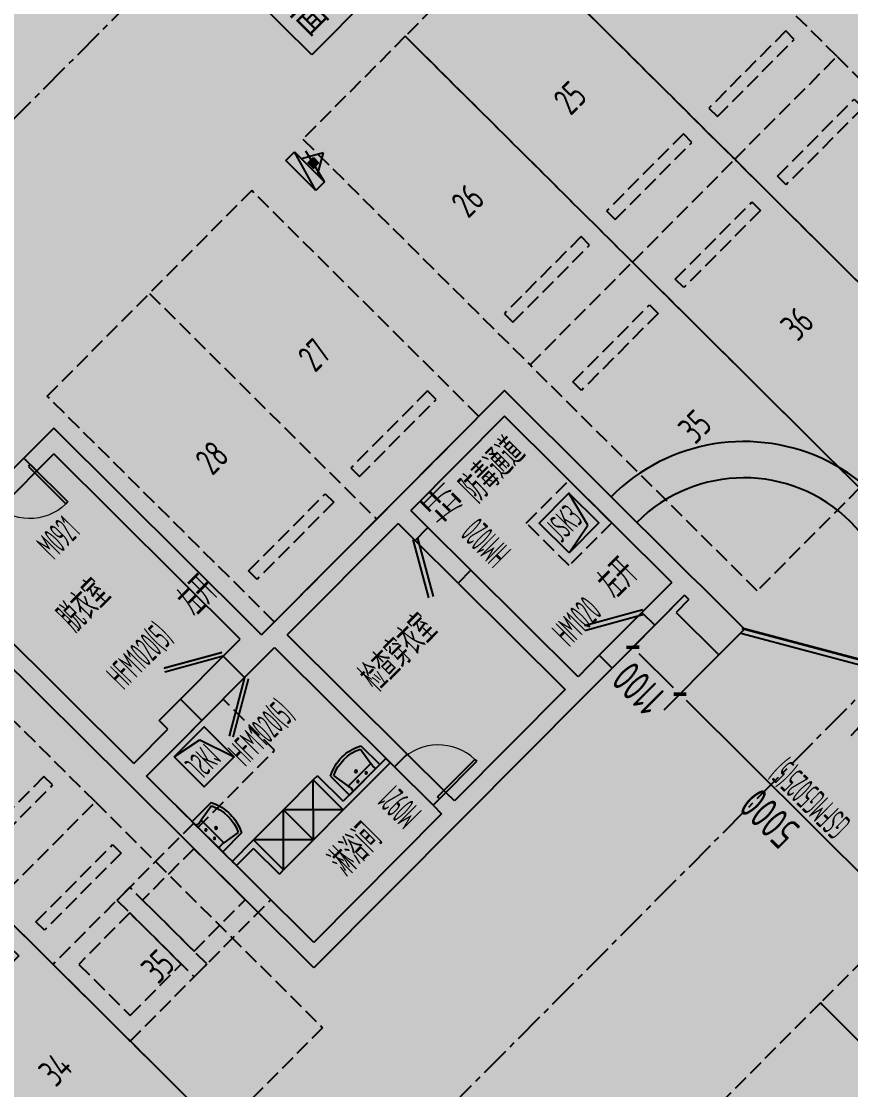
# Model space of a CAD drawing. Extents: x 517381295 to 519272522, y 3499086963 to 3500603577.
# Drawn here: x 518866661 to 518880380, y 3499843363 to 3499861043 of the extents above; entities that cross this region are included whole.
import ezdxf
from ezdxf.enums import TextEntityAlignment as Align

# ---------------------------------------------------------------- set-up
doc = ezdxf.new("R2010")
doc.units = 0
doc.header["$LTSCALE"] = 1000
doc.header["$MEASUREMENT"] = 0
doc.header["$PDMODE"] = 1
for name, pattern in [('CENTERX2', [4, 2.5, -0.5, 0.5, -0.5]), ('DASH', [0.35, 0.25, -0.1]), ('DASHED', [0.75, 0.5, -0.25]), ('HIDDEN', [0.375, 0.25, -0.125])]:
    doc.linetypes.add(name, pattern=pattern)
doc.layers.get('0').update_dxf_attribs({"linetype": 'CONTINUOUS'})
doc.layers.get('DEFPOINTS').update_dxf_attribs({"color": 8, "linetype": 'CONTINUOUS'})
for name, color, linetype in [('0-TEXT', 7, 'CONTINUOUS'), ('00-灭火器', 1, 'CONTINUOUS'), ('A-地下车道中线', 1, 'CONTINUOUS'), ('AE-ABOV', 154, 'HIDDEN'), ('AE-EQPM', 70, 'CONTINUOUS'), ('AE-WALL', 255, 'CONTINUOUS'), ('C-XREF-EXT', 7, 'CONTINUOUS'), ('EQUIP_消火栓', 1, 'CONTINUOUS'), ('HS-A-填充图案', 8, 'CONTINUOUS'), ('HS-A-墙-砖', 140, 'CONTINUOUS'), ('HS-A-墙-砼', 41, 'CONTINUOUS'), ('HS-A-指标', 7, 'DASHED'), ('HS-A-标注-细部', 3, 'CONTINUOUS'), ('HS-A-设备', 6, 'CONTINUOUS'), ('HS-A-说明文字', 7, 'CONTINUOUS'), ('HS-A-门窗洞', 4, 'CONTINUOUS'), ('HS-A-门窗编号', 10, 'CONTINUOUS'), ('PUB_HATCH', 8, 'CONTINUOUS'), ('W-PS_排水阀件及标注', 30, 'CONTINUOUS'), ('天华车位编号', 7, 'CONTINUOUS')]:
    doc.layers.add(name, color=color, linetype=linetype)
doc.styles.add('_TCH_DIM', font='Tssdeng.shx', dxfattribs={"bigfont": 'Tssdchn.shx'})
doc.styles.add('_TCH_DIM_T3', font='Tssdeng.shx', dxfattribs={"width": 0.705882, "bigfont": 'Tssdchn.shx'})
doc.styles.add('_TCH_WINDOW', font='Tssdeng.shx', dxfattribs={"width": 0.7, "height": 3.5, "bigfont": 'Tssdchn.shx'})
doc.styles.add('TH-STYLE3', font='tssdeng.shx', dxfattribs={"width": 0.7, "bigfont": 'tssdchn.shx'})
doc.styles.add('黑体', font='simhei_0.ttf', dxfattribs={"width": 0.9})
doc.dimstyles.new('_TCH_ARCH&&150', dxfattribs={"dimtxt": 525, "dimasz": 150, "dimexe": 375, "dimexo": 0, "dimgap": 150, "dimtad": 1, "dimdec": 0, "dimzin": 0, "dimdsep": 46, "dimtxsty": '_TCH_DIM_T3', "dimblk": 'ASDWQEQWEWQ _ArchTick', "dimcen": 0.09, "dimclrt": 7, "dimazin": 2, "dimtfac": 1, "dimtdec": 0, "dimtix": 1, "dimtmove": 2, "dimatfit": 3, "dimfxl": 0, "dimtolj": 1, "dimtzin": 0, "dimarcsym": 0})

# ---------------------------------------------------------------- blocks, each defined once
blk = doc.blocks.new('efafefsf')
at = {"layer": 'A-地下车道中线', "color": 253, "linetype": 'CENTERX2', "ltscale": 0.2}
for p, q in [((-2310945, -1375738), (-2219398, -1375739)), ((-2310945, -1392388), (-2268306, -1392388))]:
    blk.add_line(p, q, dxfattribs=at)
blk = doc.blocks.new('vcbxcvbxcvbcxvbcvx')
at = {"layer": 'AE-ABOV'}
h = blk.add_hatch(dxfattribs=at)
h.set_pattern_fill('ANGLE', color=8, scale=500, angle=-45.1573)
h.set_pattern_definition([(360, (-1228937.9, 2875940.7), (5e-09, 1746.25), [1270, -476.25]), (90, (-1228937.9, 2875940.7), (-1746.25, 5e-09), [1270, -476.25])])
edge = h.paths.add_edge_path()
edge.add_line((-1112685, 2875590), (-1192088, 2875590))
edge.add_line((-1192088, 2875590), (-1192088, 2877397))
edge.add_line((-1192088, 2877397), (-1192088, 2880197))
edge.add_line((-1192088, 2880197), (-1192088, 2888991))
edge.add_line((-1192088, 2888991), (-1189688, 2888991))
edge.add_line((-1189688, 2888991), (-1189688, 2890991))
edge.add_line((-1189688, 2890991), (-1192088, 2890991))
edge.add_line((-1192088, 2890991), (-1192088, 2902991))
edge.add_line((-1192088, 2902991), (-1208288, 2902991))
edge.add_line((-1208288, 2902991), (-1208288, 2904647))
edge.add_line((-1208288, 2904647), (-1208288, 2904647))
edge.add_line((-1208288, 2904647), (-1208288, 2909841))
edge.add_line((-1208288, 2909841), (-1192088, 2909841))
edge.add_line((-1192088, 2909841), (-1192088, 2911691))
edge.add_line((-1192088, 2911691), (-1183188, 2911691))
edge.add_line((-1183188, 2911691), (-1183188, 2909841))
edge.add_line((-1183188, 2909841), (-1159788, 2909841))
edge.add_line((-1159788, 2909841), (-1159786, 2910741))
edge.add_line((-1159786, 2910741), (-1153687, 2910741))
edge.add_line((-1153687, 2910741), (-1153688, 2909841))
edge.add_line((-1153688, 2909841), (-1137138, 2909841))
edge.add_line((-1137138, 2909841), (-1137138, 2927341))
edge.add_line((-1137138, 2927341), (-1117538, 2927341))
edge.add_line((-1117538, 2927341), (-1117538, 2904441))
edge.add_line((-1117538, 2904441), (-1106438, 2904441))
edge.add_line((-1106438, 2904441), (-1106438, 2897441))
edge.add_line((-1106438, 2897441), (-1106138, 2897441))
edge.add_line((-1106138, 2897441), (-1106138, 2888897))
edge.add_arc((-1111038, 2888941), 4900, -90, -0.5138, ccw=False)
edge.add_line((-1111038, 2884041), (-1112685, 2884041))
edge.add_line((-1112685, 2884041), (-1112685, 2875592))
edge.add_line((-1112685, 2875592), (-1112685, 2875590))
blk = doc.blocks.new('cw')
at = {"layer": 'AE-EQPM', "linetype": 'DASH'}
for points in [[(-1200, 5300), (1200, 5300), (1200, 0), (-1200, 0)], [(-900, 900), (900, 900), (900, 700), (-900, 700)]]:
    blk.add_lwpolyline(points, close=True, dxfattribs=at)
blk = doc.blocks.new('gfhgfhggjj')
at = {"layer": 'AE-EQPM', "xscale": -1, "rotation": 359.9999999998357}
for p in [(164751, 279200), (173751, 279200), (177351, 279200), (179751, 279200), (182151, 279200), (170851, 263050), (173251, 263050)]:
    blk.add_blockref('cw', p, dxfattribs=at)
at = {"layer": 'AE-EQPM'}
blk.add_blockref('cw', (171351, 279200), dxfattribs=at)
for p, rotation in [((162351, 279200), 179.9999999957949), ((164751, 279200), 180.0000000009059), ((177351, 279200), 180.0000000009059), ((179751, 279200), 180.0000000009059), ((182151, 279200), 180.0000000009059)]:
    blk.add_blockref('cw', p, dxfattribs=dict(at, rotation=rotation))
at = {"layer": '天华车位编号', "color": 8, "style": 'TH-STYLE3', "width": 0.7}
for s, p in [('28', (171351, 281850)), ('27', (173751, 281850)), ('26', (177351, 281850)), ('25', (179751, 281850)), ('34', (162351, 276550)), ('35', (164751, 276550)), ('35', (177351, 276550)), ('36', (179751, 276550))]:
    blk.add_text(s, height=450, rotation=0.0001, dxfattribs=at).set_placement(p, align=Align.MIDDLE_CENTER)
blk = doc.blocks.new('_LV2')
for p, q in [((-355, 0), (355, 0)), ((-355, -443), (-355, 0)), ((355, -443), (355, 0)), ((-312, -409), (-265, -120)), ((-265, -120), (265, -120)), ((312, -409), (265, -120))]:
    blk.add_line(p, q)
for centre, radius in [((-98, -61), 15), ((100, -61), 15), ((-1, -202), 20)]:
    blk.add_circle(centre, radius)
for centre, radius, start, end in [((-450, -63), 193, 342.9589, 19.178), ((450, -63), 193, 160.822, 197.0411), ((0, 241), 771, 242.572, 297.428), ((0, 241), 721, 244.3142, 295.6858)]:
    blk.add_arc(centre, radius, start, end)
blk = doc.blocks.new('A$C1A172E67')
at = {"layer": 'AE-WALL', "linetype": 'DASH'}
for points in [[(0, 0), (1800, 0), (1800, 1800), (0, 1800)], [(300, 300), (1500, 300), (1500, 1500), (300, 1500)]]:
    blk.add_lwpolyline(points, close=True, dxfattribs=at)
blk = doc.blocks.new('集水井01')
at = {"layer": 'W-PS_排水阀件及标注'}
for p, q in [((148, 202), (350, 800)), ((-350, 100), (148, 202))]:
    blk.add_line(p, q, dxfattribs=at)
at = {"layer": 'W-PS_排水阀件及标注', "linetype": 'DASH'}
blk.add_lwpolyline([(-900, 1200), (900, 1200), (900, 0), (-900, 0)], close=True, dxfattribs=at)
at = {"layer": 'W-PS_排水阀件及标注'}
blk.add_lwpolyline([(-350, 100), (-350, 800), (350, 800), (350, 100)], close=True, dxfattribs=at)
at = {"layer": 'W-PS_排水阀件及标注', "style": '_TCH_DIM', "width": 0.45}
blk.add_text('JSK1', height=420, dxfattribs=at).set_placement((-314, 281))
blk = doc.blocks.new('集水井05')
at = {"layer": 'W-PS_排水阀件及标注'}
for p, q in [((192, 252), (350, 850)), ((-350, 150), (192, 252))]:
    blk.add_line(p, q, dxfattribs=at)
at = {"layer": 'W-PS_排水阀件及标注', "linetype": 'DASH'}
blk.add_lwpolyline([(-500, 1000), (500, 1000), (500, 0), (-500, 0)], close=True, dxfattribs=at)
at = {"layer": 'W-PS_排水阀件及标注'}
blk.add_lwpolyline([(-350, 150), (-350, 850), (350, 850), (350, 150)], close=True, dxfattribs=at)
at = {"layer": 'W-PS_排水阀件及标注', "style": '_TCH_DIM', "width": 0.45}
blk.add_text('JSK3', height=420, dxfattribs=at).set_placement((-328, 347))
blk = doc.blocks.new('$TWTSYS$00000508')
for p, q in [((-0.5, 0.5), (0.324, 1.224)), ((-0.5, 0.5), (-0.5, -0.5)), ((-0.5, -0.5), (0.5, 0.5)), ((0.5, 0.5), (-0.5, 0.5)), ((0.5, -0.5), (0.5, 0.5)), ((-0.5, -0.5), (0.5, -0.5))]:
    blk.add_line(p, q)
blk.add_solid([(0.5, -0.5), (0.5, 0.5), (-0.5, -0.5)])
blk = doc.blocks.new('$DorLib2D$00000212')
at = {"color": 0}
for p, q in [((-0.5, 0.0417), (-0.067, 0.2917)), ((0.5, 0.0417), (0.067, 0.2917))]:
    blk.add_line(p, q, dxfattribs=at)
at = {"color": 0, "const_width": 0.00833}
for points in [[(-0.5083, 0.0561), (-0.0753, 0.3061)], [(0.5083, 0.0561), (0.0753, 0.3061)]]:
    blk.add_lwpolyline(points, dxfattribs=at)
blk = doc.blocks.new('$DorLib2D$00000179')
at = {"color": 0}
for p, q in [((-0.54, 0.169), (0.326, 0.669)), ((-0.5, 0.1), (0.366, 0.6))]:
    blk.add_line(p, q, dxfattribs=at)
blk = doc.blocks.new('$DorLib2D$00000001')
for p, q in [((0.45, 0.975), (0.5, 0.975)), ((0.45, 0), (0.45, 0.975)), ((0.5, 0), (0.5, 0.975)), ((0.5, 0), (0.45, 0))]:
    blk.add_line(p, q)
at = {"lineweight": 13}
blk.add_arc((0.475, 0), 0.975, 91.4693, 180, dxfattribs=at)
blk = doc.blocks.new('$DorLib2D$00000193')
at = {"color": 0}
blk.add_line((-0.5, 0.1), (0.366, 0.6), dxfattribs=at)
at = {"color": 0, "const_width": 0.0333}
blk.add_lwpolyline([(-0.533, 0.158), (0.333, 0.658)], dxfattribs=at)
blk = doc.blocks.new('ASDWQEQWEWQ _ArchTick')
at = {"color": 0, "linetype": 'ByBlock', "const_width": 0.4}
blk.add_lwpolyline([(-0.5, -0.5), (0.5, 0.5)], dxfattribs=at)
blk = doc.blocks.new('*D363')
at = {"layer": 'DEFPOINTS', "color": 0, "transparency": 16777216}
for p in [(325709, 11750), (326624, 11750), (326624, 10650)]:
    blk.add_point(p, dxfattribs=at)
at = {"layer": 'HS-A-标注-细部', "color": 0, "lineweight": -2, "transparency": 16777216}
for p, q in [((326624, 11750), (325334, 11750)), ((325709, 10800), (325709, 11600)), ((326624, 10650), (325334, 10650))]:
    blk.add_line(p, q, dxfattribs=at)
at = {"layer": 'HS-A-标注-细部', "color": 0, "lineweight": -2, "transparency": 16777216, "xscale": 150, "yscale": 150, "zscale": 150}
for p, rotation in [((325709, 11750), 90), ((325709, 10650), 270)]:
    blk.add_blockref('ASDWQEQWEWQ _ArchTick', p, dxfattribs=dict(at, rotation=rotation))
at = {"layer": 'HS-A-标注-细部', "color": 7, "transparency": 16777216, "insert": (325296, 11200), "char_height": 525, "attachment_point": 5, "rotation": 90, "style": '_TCH_DIM_T3'}
blk.add_mtext('\\A1;1100', dxfattribs=at)
blk = doc.blocks.new('*D364')
at = {"layer": 'DEFPOINTS', "color": 0, "transparency": 16777216}
for p in [(325709, 10650), (326624, 10650), (326624, 5650)]:
    blk.add_point(p, dxfattribs=at)
at = {"layer": 'HS-A-标注-细部', "color": 0, "lineweight": -2, "transparency": 16777216}
for p, q in [((326624, 10650), (325334, 10650)), ((325709, 5800), (325709, 10500)), ((326624, 5650), (325334, 5650))]:
    blk.add_line(p, q, dxfattribs=at)
at = {"layer": 'HS-A-标注-细部', "color": 0, "lineweight": -2, "transparency": 16777216, "xscale": 150, "yscale": 150, "zscale": 150}
for p, rotation in [((325709, 10650), 90), ((325709, 5650), 270)]:
    blk.add_blockref('ASDWQEQWEWQ _ArchTick', p, dxfattribs=dict(at, rotation=rotation))
at = {"layer": 'HS-A-标注-细部', "color": 7, "transparency": 16777216, "insert": (325296, 8150), "char_height": 525, "attachment_point": 5, "rotation": 90, "style": '_TCH_DIM_T3'}
blk.add_mtext('\\A1;5000', dxfattribs=at)
blk = doc.blocks.new('fdhhdfgdgdgfshfdhdssdfds')
at = {"layer": '00-灭火器'}
h = blk.add_hatch(dxfattribs=at)
h.set_pattern_fill('ANSI31', color=256, scale=187.5, angle=-135.15729, style=0)
h.set_pattern_definition([(269.8427077495, (2847836557.124, 2100101858.14), (23.43741168176, -0.06434212994), [])])
h.paths.add_polyline_path([(327729, 21210.9), (327729, 21089.1), (327607.2, 21089.1), (327607.2, 21210.9)])
at = {"layer": 'PUB_HATCH'}
for points in [[(321524.3, 21100), (320824.3, 21100), (320824.3, 20800), (321224.3, 20800)], [(321391, 16283.3), (321524.3, 16450), (321524.3, 21100), (321224.3, 20800), (321224.3, 16450)], [(318424.3, 16100), (318524.3, 16250), (318524.3, 20800), (318424.3, 20966.7), (318224.3, 21000), (318224.3, 16100)], [(319324.3, 16450), (319324.3, 15950), (319824.3, 15950), (319824.3, 16450)], [(320824.3, 15950), (321424.3, 15950), (321391, 16283.3), (321224.3, 16450), (320824.3, 16450)], [(321391, 16283.3), (321424.3, 15950), (321524.3, 15950), (321524.3, 16450)], [(318224.3, 11750), (318524.3, 12050), (318524.3, 15950), (318424.3, 16100), (318224.3, 16100)], [(318424.3, 16100), (318524.3, 15950), (319324.3, 15950), (319324.3, 16250), (318524.3, 16250)], [(321691, 16050), (321724.3, 16250), (321524.3, 16250), (321524.3, 15950)], [(324574.3, 16050), (324574.3, 16250), (321724.3, 16250), (321691, 16050), (321824.3, 15950), (324424.3, 15950)], [(326924.3, 15950), (327224.3, 16250), (324574.3, 16250), (324574.3, 16050), (324724.3, 15950)], [(327024.3, 11900), (327224.3, 11900), (327224.3, 16250), (326924.3, 15950), (326924.3, 12050)], [(321524.3, 15950), (321524.3, 13150), (321824.3, 13150), (321824.3, 15950), (321691, 16050)], [(324424.3, 15950), (324424.3, 15550), (324724.3, 15550), (324724.3, 15950), (324574.3, 16050)], [(324724.3, 12050), (324724.3, 14550), (324424.3, 14550), (324424.3, 12050), (324574.3, 11950)], [(321824.3, 12050), (321824.3, 12250), (321524.3, 12250), (321524.3, 12050), (321691, 11950)], [(321691, 11950), (321524.3, 12050), (318524.3, 12050), (318224.3, 11750), (321724.3, 11750)], [(324574.3, 11950), (324424.3, 12050), (321824.3, 12050), (321691, 11950), (321724.3, 11750), (324574.3, 11750)], [(324574.3, 11750), (325224.3, 11750), (325224.3, 12050), (324724.3, 12050), (324574.3, 11950)], [(326924.3, 12050), (326224.3, 12050), (326224.3, 11750), (326924.3, 11750), (327024.3, 11900)], [(326924.3, 11650), (327224.3, 11650), (327224.3, 11900), (327024.3, 11900), (326924.3, 11750)], [(326624.3, 11650), (326624.3, 10650), (327224.3, 10650), (327224.3, 11650)]]:
    blk.add_hatch(color=256, dxfattribs=at).paths.add_polyline_path(points)
at = {"layer": '00-灭火器'}
blk.add_lwpolyline([(327729, 21210.9), (327729, 21089.1), (327607.2, 21089.1), (327607.2, 21210.9)], close=True, dxfattribs=at)
at = {"layer": 'EQUIP_消火栓'}
for p, q in [((327901.7, 21150), (327574.3, 21339)), ((327574.3, 21339), (327574.3, 20961)), ((327574.3, 20961), (327901.7, 21150))]:
    blk.add_line(p, q, dxfattribs=at)
at = {"layer": 'HS-A-填充图案'}
for radius, start in [(3100, 306.26761), (2500, 270.0183)]:
    blk.add_arc((327222.5, 10660.9), radius, start, 90.0183, dxfattribs=at)
at = {"layer": 'HS-A-墙-砖', "color": 6}
for p, q in [((319024.3, 13950), (318524.3, 13950)), ((318524.3, 13850), (318524.3, 13950)), ((318924.3, 13850), (318524.3, 13850)), ((318924.3, 13850), (318924.3, 13250)), ((319024.3, 13950), (319024.3, 13250)), ((320424.3, 13950), (320424.3, 13250)), ((320524.3, 13950), (320424.3, 13950)), ((320524.3, 13950), (320524.3, 13350)), ((321524.3, 13350), (320524.3, 13350)), ((321524.3, 13250), (321524.3, 13350)), ((319024.3, 13250), (318924.3, 13250)), ((321524.3, 13250), (320424.3, 13250))]:
    blk.add_line(p, q, dxfattribs=at)
at = {"layer": 'HS-A-墙-砼'}
for p, q in [((321524.3, 21100), (320824.3, 21100)), ((320824.3, 21100), (320824.3, 20800)), ((321524.3, 16450), (321524.3, 21100)), ((318224.3, 16100), (318224.3, 21000)), ((318524.3, 16250), (318524.3, 20800)), ((320824.3, 20800), (321224.3, 20800)), ((321224.3, 16450), (321224.3, 20800)), ((319324.3, 16250), (319324.3, 16450)), ((319324.3, 16450), (319824.3, 16450)), ((319824.3, 16450), (319824.3, 15950)), ((320824.3, 16450), (321224.3, 16450)), ((320824.3, 16450), (320824.3, 15950)), ((321524.3, 16450), (321524.3, 16450)), ((321524.3, 16450), (321524.3, 16250)), ((318224.3, 11750), (318224.3, 16100)), ((318524.3, 16250), (319324.3, 16250)), ((321724.3, 16250), (321524.3, 16250)), ((324574.3, 16250), (321724.3, 16250)), ((327224.3, 16250), (324574.3, 16250)), ((327224.3, 11900), (327224.3, 16250)), ((318524.3, 15950), (319324.3, 15950)), ((318524.3, 12050), (318524.3, 15950)), ((319324.3, 15950), (319824.3, 15950)), ((320824.3, 15950), (321424.3, 15950)), ((321424.3, 15950), (321524.3, 15950)), ((321524.3, 15950), (321524.3, 13150)), ((321524.3, 15950), (321524.3, 15950)), ((324424.3, 15950), (321824.3, 15950)), ((321824.3, 13150), (321824.3, 15950)), ((324424.3, 15950), (324424.3, 15550)), ((324724.3, 15550), (324724.3, 15950)), ((326924.3, 15950), (324724.3, 15950)), ((326924.3, 12050), (326924.3, 15950)), ((324424.3, 15550), (324724.3, 15550)), ((324724.3, 14550), (324424.3, 14550)), ((324424.3, 14550), (324424.3, 12050)), ((324724.3, 12050), (324724.3, 14550)), ((321524.3, 13150), (321824.3, 13150)), ((321824.3, 12250), (321524.3, 12250)), ((321524.3, 12250), (321524.3, 12050)), ((321824.3, 12050), (321824.3, 12250)), ((321524.3, 12050), (318524.3, 12050)), ((324424.3, 12050), (321824.3, 12050)), ((325224.3, 12050), (324724.3, 12050)), ((325224.3, 11750), (325224.3, 12050)), ((326924.3, 12050), (326224.3, 12050)), ((326224.3, 12050), (326224.3, 11750)), ((327224.3, 11650), (327224.3, 11900)), ((321724.3, 11750), (318224.3, 11750)), ((324574.3, 11750), (321724.3, 11750)), ((324574.3, 11750), (325224.3, 11750)), ((326224.3, 11750), (326924.3, 11750)), ((326924.3, 11650), (326924.3, 11750)), ((326924.3, 11650), (326624.3, 11650)), ((326624.3, 11650), (326624.3, 10650)), ((327224.3, 10650), (327224.3, 11650)), ((326624.3, 10650), (327224.3, 10650))]:
    blk.add_line(p, q, dxfattribs=at)
at = {"layer": 'HS-A-指标', "linetype": 'ByBlock'}
for p, q in [((328914.3, 22430.3), (328914.3, 25430.3)), ((336414.3, 22430.3), (328914.3, 22430.3))]:
    blk.add_line(p, q, dxfattribs=at)
at = {"layer": 'HS-A-设备'}
for p, q in [((319024.3, 13250), (319724.3, 13950)), ((319724.3, 13250), (319024.3, 13950)), ((319724.3, 13250), (320424.3, 13950)), ((320424.3, 13250), (319724.3, 13950))]:
    blk.add_line(p, q, dxfattribs=at)
for points in [[(319724.3, 13950), (319024.3, 13950), (319024.3, 13250), (319724.3, 13250)], [(320424.3, 13950), (319724.3, 13950), (319724.3, 13250), (320424.3, 13250)]]:
    blk.add_lwpolyline(points, close=True, dxfattribs=at)
at = {"layer": 'HS-A-门窗洞'}
for p, q in [((320824.3, 21100), (319924.3, 21100)), ((320824.3, 20800), (319924.3, 20800)), ((319824.3, 16450), (320824.3, 16450)), ((319824.3, 15950), (320824.3, 15950)), ((324424.3, 14550), (324424.3, 15550)), ((324724.3, 14550), (324724.3, 15550)), ((321524.3, 12250), (321524.3, 13150)), ((321824.3, 12250), (321824.3, 13150)), ((326224.3, 12050), (325224.3, 12050)), ((326224.3, 11750), (325224.3, 11750))]:
    blk.add_line(p, q, dxfattribs=at)
at = {"layer": 'C-XREF-EXT'}
for p in [(315224.5, 13050), (316724.5, 13050)]:
    blk.add_blockref('A$C1A172E67', p, dxfattribs=at)
at = {"layer": 'EQUIP_消火栓', "xscale": -700.0000000000001, "yscale": 200.0000000000001, "zscale": 700, "rotation": 269.9999999738355}
blk.add_blockref('$TWTSYS$00000508', (327474.3, 21150), dxfattribs=at)
at = {"layer": 'HS-A-设备'}
for p, xscale, rotation in [((318524.3, 14528.6), -1, 90), ((321024.3, 13350), -1.000000000000006, 179.9999998349372)]:
    blk.add_blockref('_LV2', p, dxfattribs=dict(at, xscale=xscale, rotation=rotation))
at = {"layer": 'HS-A-门窗洞'}
ref = blk.add_blockref('$DorLib2D$00000001', (320374.3, 20950), dxfattribs=dict(at, xscale=-899.9999999999998, yscale=899.9999999999998, zscale=300, rotation=179.9999999635723))
ref.add_attrib('A', 'M0921', (319973.8, 19549.8), dxfattribs={"layer": 'HS-A-门窗编号', "height": 446.25, "style": '_TCH_WINDOW', "width": 0.423529})
for name, p, xscale, yscale, zscale, rotation in [('$DorLib2D$00000193', (320324.3, 16350), -1000.000000000001, 1000.000000000001, 100, 359.9999368738682), ('$DorLib2D$00000179', (324574.3, 15050), -1000, 1000, 300, 89.99999984388137), ('$DorLib2D$00000179', (325724.3, 11900), -1000.000000000001, 1000.000000000001, 300, 359.999999530083)]:
    blk.add_blockref(name, p, dxfattribs=dict(at, xscale=xscale, yscale=yscale, zscale=zscale, rotation=rotation))
ref = blk.add_blockref('$DorLib2D$00000193', (320324.3, 16050), dxfattribs=dict(at, xscale=1000.000000000002, yscale=1000.000000000002, zscale=100, rotation=180.0000631261316))
ref.add_attrib('A', 'HFM1020(5)', (319779.5, 14889.5), dxfattribs={"layer": 'HS-A-门窗编号', "height": 446.25, "rotation": 0.00005, "style": '_TCH_WINDOW', "width": 0.423529})
ref = blk.add_blockref('$DorLib2D$00000001', (321674.3, 12700), dxfattribs=dict(at, xscale=900, yscale=900, zscale=300, rotation=270.0000001691284))
ref.add_attrib('A', 'M0921', (321334.9, 12299.5), dxfattribs={"layer": 'HS-A-门窗编号', "height": 446.25, "rotation": 90, "style": '_TCH_WINDOW', "width": 0.423529})
ref = blk.add_blockref('$DorLib2D$00000212', (326924.3, 8150), dxfattribs=dict(at, xscale=-5000, yscale=5000, zscale=600, rotation=270))
ref.add_attrib('A', 'GSFMG5025(5)', (326223.7, 7137.5), dxfattribs={"layer": 'HS-A-门窗编号', "height": 446.25, "rotation": 90, "style": '_TCH_WINDOW', "width": 0.423529})
at = {"layer": 'W-PS_排水阀件及标注', "xscale": -1, "rotation": 179.9999999667881}
blk.add_blockref('集水井01', (319421.7, 15950), dxfattribs=at)
at = {"layer": 'W-PS_排水阀件及标注', "linetype": 'ByBlock', "extrusion": (0, 0, -1), "xscale": -1, "zscale": -1}
blk.add_blockref('集水井05', (-326424.3, 13450), dxfattribs=at)
at = {"layer": 'HS-A-指标', "linetype": 'ByBlock', "style": '黑体', "width": 0.9}
blk.add_text('面积控制要求', height=420.59, dxfattribs=at).set_placement((329077.4, 22687.2))
at = {"layer": 'HS-A-说明文字', "style": '_TCH_WINDOW', "width": 0.6}
for s, p in [('脱衣室', (319369.1, 18427.3)), ('防毒通道', (325579.4, 15221.9)), ('检查穿衣室', (322192.1, 14189.6)), ('淋浴间', (319665.3, 12402.7))]:
    blk.add_text(s, height=506.38, dxfattribs=at).set_placement(p)
at = {"layer": 'HS-A-门窗编号', "style": '_TCH_WINDOW'}
for s, height, rotation, width, p in [('HFM1020(5)', 446.25, 359.99993, 0.423529, (319261.3, 17213.3)), ('左开', 506.38, 359.99993, 0.6, (320953.3, 17213.3)), ('左开', 506.38, 90, 0.6, (325444.1, 15394.6)), ('HM1020', 446.25, 90, 0.423529, (325444.1, 14296.6))]:
    blk.add_text(s, height=height, rotation=rotation, dxfattribs=dict(at, width=width)).set_placement(p)
for s, height, width, p in [('HM1020', 446.25, 0.423529, (324962.7, 12487.5)), ('左开', 506.38, 0.6, (326060.7, 12487.5))]:
    blk.add_text(s, height=height, dxfattribs=dict(at, width=width)).set_placement(p)
at = {"layer": 'HS-A-标注-细部'}
for base, p1, p2, picture, middle in [((325708.7, 11750), (326624.3, 10650), (326624.3, 11750), '*D363', (325296.2, 11200)), ((325708.7, 10650), (326624.3, 5650), (326624.3, 10650), '*D364', (325296.2, 8150))]:
    dim = blk.add_linear_dim(base=base, p1=p1, p2=p2, angle=90, dimstyle='_TCH_ARCH&&150', dxfattribs=at)
    dim.commit()
    dim.dimension.update_dxf_attribs({"geometry": picture, "text_midpoint": middle, "dimtype": 129, "text_rotation": 90})

msp = doc.modelspace()

# ---------------------------------------------------------------- block references
at = {"ltscale": 10, "rotation": 45.15729226620189}
msp.add_blockref('gfhgfhggjj', (518948828.1, 3499533576.1), dxfattribs=at)
at = {"rotation": 45.15729226620189}
msp.add_blockref('efafefsf', (519513827.9, 3502461233.4), dxfattribs=at)
at = {"layer": '0-TEXT', "rotation": 45.15729226620189}
msp.add_blockref('fdhhdfgdgdgfshfdhdssdfds', (518655430.1, 3499611455.6), dxfattribs=at)
at = {"layer": 'C-XREF-EXT', "rotation": 45.15729226636613}
msp.add_blockref('vcbxcvbxcvbcxvbcvx', (521744880.6, 3498639509.6), dxfattribs=at)

doc.saveas('drawing.dxf')
